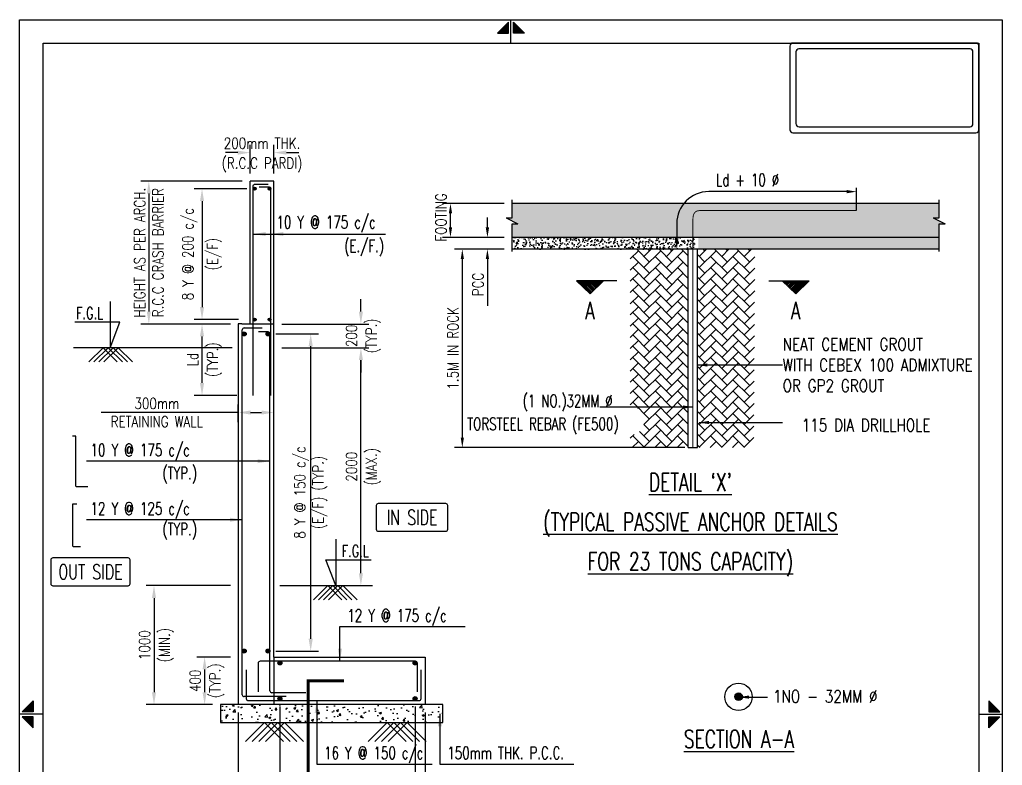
# Model space of a CAD drawing. Extents: x 345615 to 1272425, y -526289 to -156124.
# Drawn here: x 676095 to 700874, y -462615 to -443806 of the extents above; entities that cross this region are included whole.
import ezdxf
from ezdxf.enums import TextEntityAlignment as Align

# ---------------------------------------------------------------- set-up
doc = ezdxf.new("R2010")
doc.units = 0
doc.header["$LTSCALE"] = 500
doc.header["$MEASUREMENT"] = 0
doc.header["$PDMODE"] = 35
doc.header["$PDSIZE"] = -15
doc.linetypes.add('HIDDEN2', pattern=[0.1875, 0.125, -0.0625])
doc.layers.get('DEFPOINTS').update_dxf_attribs({"color": 4})
for name, color, linetype in [('COVER', 2, 'Continuous'), ('DIM', 5, 'Continuous'), ('NO. BEAM', 3, 'Continuous'), ('PNA', 10, 'Continuous'), ('S-BEAM INNER', 4, 'HIDDEN2'), ('S-BEAM OUTER', 4, 'Continuous'), ('S-CONCRET LINE', 4, 'Continuous'), ('S-DIM-1', 5, 'Continuous'), ('S-DROP PANNEL', 3, 'Continuous'), ('S-FOOTING', 4, 'Continuous'), ('S-LEVEL SECTION', 3, 'Continuous'), ('S-PCC', 9, 'Continuous'), ('S-REINFORCEMENT', 6, 'Continuous'), ('S-RETAINING WALL', 6, 'Continuous'), ('S-SECTION MARK', 1, 'Continuous'), ('S-TEXT-1', 4, 'Continuous'), ('S-TITIL', 6, 'Continuous'), ('SCHEDULE LINE-1', 7, 'Continuous'), ('TEXT', 4, 'Continuous'), ('TEXT (SHEET)', 4, 'Continuous'), ('TITLE', 4, 'Continuous')]:
    doc.layers.add(name, color=color, linetype=linetype)
doc.styles.add('ROMANS', font='simplex.shx', dxfattribs={"width": 0.8, "height": 275, "bigfont": 'bigfont.shx'})
doc.dimstyles.new('dim100', dxfattribs={"dimtxt": 250, "dimasz": 250, "dimexe": 200, "dimexo": 200, "dimgap": 100, "dimtad": 1, "dimdec": 0, "dimzin": 0, "dimdsep": 46, "dimtxsty": 'ROMANS', "dimcen": 0, "dimclrd": 5, "dimclre": 5, "dimclrt": 4, "dimadec": 0, "dimazin": 0, "dimtfac": 1, "dimtdec": 0, "dimtix": 1, "dimtofl": 0, "dimtmove": 2, "dimatfit": 3, "dimfxl": 0, "dimtolj": 1, "dimtzin": 0, "dimlwd": -1, "dimlwe": -1, "dimarcsym": 0})
doc.dimstyles.new('dim25', dxfattribs={"dimtxt": 250, "dimasz": 250, "dimexe": 200, "dimexo": 200, "dimgap": 100, "dimtad": 1, "dimdec": 0, "dimlfac": 0.25, "dimzin": 0, "dimdsep": 46, "dimtxsty": 'ROMANS', "dimcen": 0, "dimclrd": 5, "dimclre": 5, "dimclrt": 4, "dimadec": 0, "dimazin": 0, "dimtfac": 1, "dimtdec": 0, "dimtix": 1, "dimtofl": 0, "dimtmove": 2, "dimatfit": 3, "dimfxl": 0, "dimtolj": 1, "dimtzin": 0, "dimlwd": -1, "dimlwe": -1, "dimarcsym": 0})
doc.dimstyles.new('dim33.33', dxfattribs={"dimtxt": 250, "dimasz": 250, "dimexe": 200, "dimexo": 200, "dimgap": 100, "dimtad": 1, "dimdec": 0, "dimlfac": 0.333331, "dimzin": 0, "dimdsep": 46, "dimtxsty": 'ROMANS', "dimcen": 0, "dimclrd": 5, "dimclre": 5, "dimclrt": 4, "dimadec": 0, "dimazin": 0, "dimtfac": 1, "dimtdec": 0, "dimtix": 1, "dimtofl": 0, "dimtmove": 2, "dimatfit": 3, "dimfxl": 0, "dimtolj": 1, "dimtzin": 0, "dimlwd": -1, "dimlwe": -1, "dimarcsym": 0})

# ---------------------------------------------------------------- blocks, each defined once
blk = doc.blocks.new('MID')
at = {"layer": 'TEXT'}
for p, q in [((8.94, 1.07), (4.27, 5.74)), ((4.27, 5.74), (4.27, 1.07)), ((0, 0), (10, 0)), ((4.27, 1.07), (8.94, 1.07)), ((8.94, -1.07), (4.27, -5.74)), ((4.27, -1.07), (8.94, -1.07)), ((4.27, -5.74), (4.27, -1.07))]:
    blk.add_line(p, q, dxfattribs=at)
for points in [[(4.27, 5.74), (8.94, 1.07), (4.27, 1.07)], [(4.27, -5.74), (8.94, -1.07), (4.27, -1.07)]]:
    blk.add_solid(points, dxfattribs=at)
blk = doc.blocks.new('A4')
at = {"layer": 'PNA', "color": 4}
blk.add_lwpolyline([(261008, -3862), (241268, -3862), (241268, 24056), (261008, 24056)], close=True, dxfattribs=at)
at = {"layer": 'PNA', "color": 3}
blk.add_lwpolyline([(260538, -3392), (241738, -3392), (241738, 23586), (260538, 23586)], close=True, dxfattribs=at)
at = {"layer": 'TEXT (SHEET)', "color": 4, "xscale": -46.99999999999999, "yscale": 46.99999999999999, "zscale": 46.99999999999999, "rotation": 270}
blk.add_blockref('MID', (251138, 23586), dxfattribs=at)
at = {"layer": 'TEXT (SHEET)', "color": 4, "yscale": 46.99999999999999, "zscale": 46.99999999999999}
for p, xscale in [((241738, 10097), -46.99999999999999), ((260538, 10097), 46.99999999999999)]:
    blk.add_blockref('MID', p, dxfattribs=dict(at, xscale=xscale))
blk = doc.blocks.new('*D660')
at = {"layer": 'DEFPOINTS', "color": 0}
for p in [(682508, -453716), (681608, -454159), (682508, -454159)]:
    blk.add_point(p, dxfattribs=at)
at = {"layer": 'S-DIM-1', "color": 5}
for p, q in [((681608, -453959), (681608, -453516)), ((682508, -453959), (682508, -453516))]:
    blk.add_line(p, q, dxfattribs=at)
at = {"layer": 'S-DIM-1', "color": 5, "lineweight": -3}
for p, q in [((681608, -453716), (678152, -453716)), ((681920, -453716), (682195, -453716))]:
    blk.add_line(p, q, dxfattribs=at)
at = {"layer": 'S-DIM-1', "color": 5}
for points in [[(681920, -453664), (681920, -453768), (681608, -453716)], [(682195, -453768), (682195, -453664), (682508, -453716)]]:
    blk.add_solid(points, dxfattribs=at)
at = {"layer": 'S-DIM-1', "color": 4, "insert": (679555, -453716), "char_height": 275, "attachment_point": 5, "style": 'ROMANS'}
blk.add_mtext('\\A1;{300mm\\PRETAINING WALL}', dxfattribs=at)
blk = doc.blocks.new('*D661')
at = {"layer": 'DEFPOINTS', "color": 0}
for p in [(682658, -460933), (686068, -460933), (686068, -463738)]:
    blk.add_point(p, dxfattribs=at)
at = {"layer": 'S-DIM-1', "color": 5}
for p, q in [((682658, -461133), (682658, -463938)), ((686068, -461133), (686068, -463938)), ((682970, -463738), (685755, -463738))]:
    blk.add_line(p, q, dxfattribs=at)
for points in [[(682970, -463686), (682970, -463790), (682658, -463738)], [(685755, -463790), (685755, -463686), (686068, -463738)]]:
    blk.add_solid(points, dxfattribs=at)
at = {"layer": 'S-DIM-1', "color": 4, "insert": (684363, -463738), "char_height": 275, "attachment_point": 5, "style": 'ROMANS'}
blk.add_mtext('\\A1;{12 Y @ 150 c/c\\P(T&B)}', dxfattribs=at)
blk = doc.blocks.new('*D662')
at = {"layer": 'DEFPOINTS', "color": 0}
for p in [(682020, -448070), (680694, -451370), (681810, -451370)]:
    blk.add_point(p, dxfattribs=at)
at = {"layer": 'S-DIM-1', "color": 5}
for p, q in [((681820, -448070), (680494, -448070)), ((680694, -448383), (680694, -451058)), ((681610, -451370), (680494, -451370))]:
    blk.add_line(p, q, dxfattribs=at)
for points in [[(680746, -448383), (680642, -448383), (680694, -448070)], [(680642, -451058), (680746, -451058), (680694, -451370)]]:
    blk.add_solid(points, dxfattribs=at)
at = {"layer": 'S-DIM-1', "color": 4, "char_height": 275, "attachment_point": 5, "rotation": 90, "style": 'ROMANS'}
for s, insert in [('\\A1;8 Y @ 200 c/c', (680384, -449720)), ('(E/F)', (681004, -449720))]:
    blk.add_mtext(s, dxfattribs=dict(at, insert=insert))
blk = doc.blocks.new('*D663')
at = {"layer": 'DEFPOINTS', "color": 0}
for p in [(681908, -447883), (679353, -451483), (681608, -451483)]:
    blk.add_point(p, dxfattribs=at)
at = {"layer": 'S-DIM-1', "color": 5}
for p, q in [((681708, -447883), (679153, -447883)), ((679353, -448195), (679353, -451170)), ((681408, -451483), (679153, -451483))]:
    blk.add_line(p, q, dxfattribs=at)
for points in [[(679405, -448195), (679301, -448195), (679353, -447883)], [(679301, -451170), (679405, -451170), (679353, -451483)]]:
    blk.add_solid(points, dxfattribs=at)
at = {"layer": 'S-DIM-1', "color": 4, "insert": (679353, -449683), "char_height": 275, "attachment_point": 5, "rotation": 90, "style": 'ROMANS'}
blk.add_mtext('\\A1;{HEIGHT AS PER ARCH.\\PR.C.C CRASH BARRIER}', dxfattribs=at)
blk = doc.blocks.new('*D664')
at = {"layer": 'DEFPOINTS', "color": 0}
for p in [(680694, -451483), (681608, -451483), (681773, -453283)]:
    blk.add_point(p, dxfattribs=at)
at = {"layer": 'S-DIM-1', "color": 5}
for p, q in [((681408, -451483), (680494, -451483)), ((680694, -452970), (680694, -451795)), ((681573, -453283), (680494, -453283))]:
    blk.add_line(p, q, dxfattribs=at)
for points in [[(680746, -451795), (680642, -451795), (680694, -451483)], [(680642, -452970), (680746, -452970), (680694, -453283)]]:
    blk.add_solid(points, dxfattribs=at)
at = {"layer": 'S-DIM-1', "color": 4, "char_height": 275, "attachment_point": 5, "rotation": 90, "style": 'ROMANS'}
for s, insert in [('(TYP.)}', (681004, -452383)), ('\\A1;{Ld', (680457, -452383))]:
    blk.add_mtext(s, dxfattribs=dict(at, insert=insert))
blk = doc.blocks.new('*D665')
at = {"layer": 'DEFPOINTS', "color": 0}
for p in [(681908, -447160), (681908, -447883), (682508, -447883)]:
    blk.add_point(p, dxfattribs=at)
at = {"layer": 'S-DIM-1', "color": 5}
for p, q in [((681908, -447683), (681908, -446960)), ((682508, -447683), (682508, -446960)), ((681595, -447160), (681283, -447160)), ((682820, -447160), (683133, -447160))]:
    blk.add_line(p, q, dxfattribs=at)
for points in [[(681595, -447212), (681595, -447108), (681908, -447160)], [(682820, -447108), (682820, -447212), (682508, -447160)]]:
    blk.add_solid(points, dxfattribs=at)
at = {"layer": 'S-DIM-1', "color": 4, "char_height": 275, "attachment_point": 5, "style": 'ROMANS'}
for s, insert in [('\\A1;{200mm THK.', (682208, -446923)), ('(R.C.C PARDI)}', (682208, -447470))]:
    blk.add_mtext(s, dxfattribs=dict(at, insert=insert))
blk = doc.blocks.new('*D666')
at = {"layer": 'DEFPOINTS', "color": 0}
for p in [(681608, -461083), (686318, -461083), (686318, -465018)]:
    blk.add_point(p, dxfattribs=at)
at = {"layer": 'S-DIM-1', "color": 5}
for p, q in [((681608, -461283), (681608, -465218)), ((686318, -461283), (686318, -465218)), ((681920, -465018), (686005, -465018))]:
    blk.add_line(p, q, dxfattribs=at)
for points in [[(681920, -464966), (681920, -465070), (681608, -465018)], [(686005, -465070), (686005, -464966), (686318, -465018)]]:
    blk.add_solid(points, dxfattribs=at)
at = {"layer": 'S-DIM-1', "color": 4, "insert": (683963, -464781), "char_height": 275, "attachment_point": 5, "style": 'ROMANS'}
blk.add_mtext('\\A1;1570', dxfattribs=at)
blk = doc.blocks.new('*D667')
at = {"layer": 'DEFPOINTS', "color": 0}
for p in [(682508, -451483), (682508, -452083), (684700, -452083)]:
    blk.add_point(p, dxfattribs=at)
at = {"layer": 'S-DIM-1', "color": 5}
for p, q in [((684700, -451170), (684700, -450858)), ((682708, -451483), (684900, -451483)), ((682708, -452083), (684900, -452083)), ((684700, -452395), (684700, -452708))]:
    blk.add_line(p, q, dxfattribs=at)
for points in [[(684648, -451170), (684752, -451170), (684700, -451483)], [(684752, -452395), (684648, -452395), (684700, -452083)]]:
    blk.add_solid(points, dxfattribs=at)
at = {"layer": 'S-DIM-1', "color": 4, "char_height": 275, "attachment_point": 5, "rotation": 90, "style": 'ROMANS'}
for s, insert in [('(TYP.)}', (685009, -451783)), ('\\A1;{200', (684462, -451783))]:
    blk.add_mtext(s, dxfattribs=dict(at, insert=insert))
blk = doc.blocks.new('*D668')
at = {"layer": 'DEFPOINTS', "color": 0}
for p in [(682358, -451733), (683434, -451733), (682358, -459733)]:
    blk.add_point(p, dxfattribs=at)
at = {"layer": 'S-DIM-1', "color": 5}
for p, q in [((682558, -451733), (683634, -451733)), ((683434, -459420), (683434, -452045)), ((682558, -459733), (683634, -459733))]:
    blk.add_line(p, q, dxfattribs=at)
for points in [[(683486, -452045), (683381, -452045), (683434, -451733)], [(683381, -459420), (683486, -459420), (683434, -459733)]]:
    blk.add_solid(points, dxfattribs=at)
at = {"layer": 'S-DIM-1', "color": 4, "insert": (683434, -455733), "char_height": 275, "attachment_point": 5, "rotation": 90, "style": 'ROMANS'}
blk.add_mtext('\\A1;8 Y @ 150 c/c\\P(E/F) (TYP.)', dxfattribs=at)
blk = doc.blocks.new('*D669')
at = {"layer": 'DEFPOINTS', "color": 0}
for p in [(681608, -458083), (679483, -461083), (681158, -461083)]:
    blk.add_point(p, dxfattribs=at)
at = {"layer": 'S-DIM-1', "color": 5}
for p, q in [((681408, -458083), (679283, -458083)), ((679483, -458395), (679483, -460770)), ((680958, -461083), (679283, -461083))]:
    blk.add_line(p, q, dxfattribs=at)
for points in [[(679535, -458395), (679431, -458395), (679483, -458083)], [(679431, -460770), (679535, -460770), (679483, -461083)]]:
    blk.add_solid(points, dxfattribs=at)
at = {"layer": 'S-DIM-1', "color": 4, "char_height": 275, "attachment_point": 5, "rotation": 90, "style": 'ROMANS'}
for s, insert in [('\\A1;1000', (679245, -459583)), ('(MIN.)', (679792, -459583))]:
    blk.add_mtext(s, dxfattribs=dict(at, insert=insert))
blk = doc.blocks.new('*D670')
at = {"layer": 'DEFPOINTS', "color": 0}
for p in [(681608, -459883), (680759, -461083), (681158, -461083)]:
    blk.add_point(p, dxfattribs=at)
at = {"layer": 'S-DIM-1', "color": 5}
for p, q in [((681408, -459883), (680559, -459883)), ((680759, -460195), (680759, -460770)), ((680958, -461083), (680559, -461083))]:
    blk.add_line(p, q, dxfattribs=at)
for points in [[(680811, -460195), (680707, -460195), (680759, -459883)], [(680707, -460770), (680811, -460770), (680759, -461083)]]:
    blk.add_solid(points, dxfattribs=at)
at = {"layer": 'S-DIM-1', "color": 4, "char_height": 275, "attachment_point": 5, "rotation": 90, "style": 'ROMANS'}
for s, insert in [('(TYP.)}', (681068, -460483)), ('\\A1;{400', (680521, -460483))]:
    blk.add_mtext(s, dxfattribs=dict(at, insert=insert))
blk = doc.blocks.new('*D671')
at = {"layer": 'DEFPOINTS', "color": 0}
for p in [(682508, -452083), (684700, -452083), (682575, -458083)]:
    blk.add_point(p, dxfattribs=at)
at = {"layer": 'S-DIM-1', "color": 5}
for p, q in [((682708, -452083), (684900, -452083)), ((684700, -457770), (684700, -452395)), ((682775, -458083), (684900, -458083))]:
    blk.add_line(p, q, dxfattribs=at)
for points in [[(684752, -452395), (684648, -452395), (684700, -452083)], [(684648, -457770), (684752, -457770), (684700, -458083)]]:
    blk.add_solid(points, dxfattribs=at)
at = {"layer": 'S-DIM-1', "color": 4, "char_height": 275, "attachment_point": 5, "rotation": 90, "style": 'ROMANS'}
for s, insert in [('(MAX.)}', (685009, -455083)), ('\\A1;{2000', (684462, -455083))]:
    blk.add_mtext(s, dxfattribs=dict(at, insert=insert))
blk = doc.blocks.new('*D672')
at = {"layer": 'DEFPOINTS', "color": 0}
for p in [(687890, -449297), (688510, -449297), (688510, -449597)]:
    blk.add_point(p, dxfattribs=at)
at = {"layer": 'S-SECTION MARK', "color": 5}
for p, q in [((687890, -449047), (687890, -448797)), ((688310, -449297), (687690, -449297)), ((688310, -449597), (687690, -449597)), ((687890, -449847), (687890, -451026))]:
    blk.add_line(p, q, dxfattribs=at)
for points in [[(687848, -449047), (687932, -449047), (687890, -449297)], [(687932, -449847), (687848, -449847), (687890, -449597)]]:
    blk.add_solid(points, dxfattribs=at)
at = {"layer": 'S-SECTION MARK', "color": 4, "insert": (687652, -450562), "char_height": 275, "attachment_point": 5, "rotation": 90, "style": 'ROMANS'}
blk.add_mtext('\\A1; PCC', dxfattribs=at)
blk = doc.blocks.new('*D673')
at = {"layer": 'DEFPOINTS', "color": 0}
for p in [(686958, -448443), (688510, -448443), (688510, -449297)]:
    blk.add_point(p, dxfattribs=at)
at = {"layer": 'S-SECTION MARK', "color": 5}
for p, q in [((688310, -448443), (686758, -448443)), ((686958, -449047), (686958, -448693)), ((688310, -449297), (686758, -449297))]:
    blk.add_line(p, q, dxfattribs=at)
for points in [[(687000, -448693), (686917, -448693), (686958, -448443)], [(686917, -449047), (687000, -449047), (686958, -449297)]]:
    blk.add_solid(points, dxfattribs=at)
at = {"layer": 'S-SECTION MARK', "color": 4, "insert": (686721, -448870), "char_height": 275, "attachment_point": 5, "rotation": 90, "style": 'ROMANS'}
blk.add_mtext('\\A1;{ FOOTING}', dxfattribs=at)
blk = doc.blocks.new('*D674')
at = {"layer": 'DEFPOINTS', "color": 0}
for p in [(688510, -449597), (687257, -454597), (693070, -454597)]:
    blk.add_point(p, dxfattribs=at)
at = {"layer": 'S-SECTION MARK', "color": 5}
for p, q in [((688310, -449597), (687057, -449597)), ((687257, -449847), (687257, -454347)), ((692870, -454597), (687057, -454597))]:
    blk.add_line(p, q, dxfattribs=at)
for points in [[(687299, -449847), (687216, -449847), (687257, -449597)], [(687216, -454347), (687299, -454347), (687257, -454597)]]:
    blk.add_solid(points, dxfattribs=at)
at = {"layer": 'S-SECTION MARK', "color": 4, "insert": (687020, -452097), "char_height": 275, "attachment_point": 5, "rotation": 90, "style": 'ROMANS'}
blk.add_mtext('\\A1;{1.5M IN ROCK }', dxfattribs=at)

msp = doc.modelspace()

# ---------------------------------------------------------------- hatches: boundary and pattern name
h = msp.add_hatch()
h.set_pattern_fill('AR-HBONE', color=8, scale=50, style=0)
h.set_pattern_definition([(45, (905100.15, -456849.6), (0, 282.84271), [600, -200]), (135, (905241.57, -456708.18), (0, 282.84271), [600, -200])])
edge = h.paths.add_edge_path()
edge.add_arc((691484.336, -453918.069), 367, 271.1226722, 448.8773278)
edge.add_line((691491.527, -453551.14), (691491.527, -449596.929))
edge.add_line((691491.527, -449596.929), (692955.343, -449596.929))
edge.add_line((692955.343, -449596.929), (692955.343, -454596.929))
edge.add_line((692955.343, -454596.929), (691491.527, -454596.929))
edge.add_line((691491.527, -454596.929), (691491.527, -454284.999))
h = msp.add_hatch()
h.set_pattern_fill('AR-HBONE', color=8, scale=50, style=0)
h.set_pattern_definition([(45, (904799.19, -456849.6), (0, 282.84271), [600, -200]), (135, (904940.61, -456708.18), (0, 282.84271), [600, -200])])
h.paths.add_polyline_path([(693196.697, -454596.929), (694606.039, -454596.929), (694634.891, -449596.929), (693185.343, -449596.929)])
at = {"layer": 'S-PCC'}
h = msp.add_hatch(dxfattribs=at)
h.set_pattern_fill('AR-CONC', color=252, scale=30)
h.set_pattern_definition([(50, (905074.27, -456849.6), (215.17805, -18.82564), [22.5, -247.5]), (355, (905074.27, -456849.6), (-41.6254, 225.65764), [18, -198]), (100.45144, (905092.2, -456851.17), (173.55265, 206.832), [19.12206, -210.34263]), (46.1842, (905074.27, -456789.6), (320.1724, -49.6558), [33.75, -371.25]), (96.63564, (905100.95, -456793.74), (280.3986, 292.2356), [28.6831, -315.51413]), (351.18416, (905074.27, -456789.6), (280.3986, 292.2356), [27, -297]), (21, (905104.27, -456804.6), (179.07212, -120.78567), [22.5, -247.5]), (326, (905104.27, -456804.6), (72.9946, 217.54501), [18, -198]), (71.45144, (905119.2, -456814.67), (252.06671, 96.75935), [19.12206, -210.34263]), (37.5, (905074.27, -456849.6), (3.647957, 99.868156), [0, -195.6, 0, -201, 0, -198.75]), (7.5, (905074.27, -456849.6), (78.92086, 118.323514), [0, -114.6, 0, -191.1, 0, -75.75]), (327.5, (905007.37, -456849.6), (160.14673, -6.766462), [0, -75, 0, -234, 0, -310.5]), (317.5, (904977.37, -456849.6), (174.95585, 30.031495), [0, -97.5, 0, -155.4, 0, -220.5])])
h.paths.add_polyline_path([(688510.493, -449296.929), (688510.493, -449596.929), (693156.068, -449596.929), (693156.068, -449296.929)])
h = msp.add_hatch(dxfattribs=at)
h.set_pattern_fill('AR-CONC', color=252, scale=30)
h.set_pattern_definition([(50, (-3798710.66, 129242.43), (215.178055, -18.8256405), [22.5, -247.5]), (355, (-3798710.66, 129242.43), (-41.6254, 225.65764), [18, -198]), (100.4514445, (-3798692.73, 129240.86), (173.552654, 206.831997), [19.122058, -210.342634]), (46.1842, (-3798710.66, 129302.43), (320.172399, -49.655784), [33.75, -371.25]), (96.6356355, (-3798683.98, 129298.3), (280.398584, 292.23558), [28.683103, -315.514128]), (351.184164, (-3798710.66, 129302.43), (280.398584, 292.23558), [27, -297]), (21, (-3798680.66, 129287.43), (179.0721156, -120.785667), [22.5, -247.5]), (326, (-3798680.66, 129287.43), (72.9946, 217.545014), [18, -198]), (71.451445, (-3798665.74, 129277.37), (252.066713, 96.759346), [19.122057, -210.342634]), (37.5, (-3798710.66, 129242.43), (3.6479566, 99.8681561), [0, -195.6, 0, -201, 0, -198.75]), (7.5, (-3798710.66, 129242.43), (78.9208612, 118.3235136), [0, -114.6, 0, -191.1, 0, -75.75]), (327.5, (-3798777.56, 129242.43), (160.1467309, -6.7664615), [0, -75, 0, -234, 0, -310.5]), (317.5, (-3798807.56, 129242.43), (174.955851, 30.0314947), [0, -97.5, 0, -155.4, 0, -220.5])])
h.paths.add_polyline_path([(699279.964, -449596.929), (699279.964, -449296.929), (693206.068, -449296.929), (693206.068, -449596.929)])
at = {"layer": 'S-PCC', "linetype": 'ByBlock'}
h = msp.add_hatch(dxfattribs=at)
h.set_pattern_fill('AR-CONC,_O', color=8, scale=75)
h.set_pattern_definition([(50, (628730.05, -203961.6), (537.9451, -47.0641), [56.25, -618.75]), (355, (628730.05, -203961.6), (-104.0635, 564.1441), [45, -495]), (100.45144, (628774.9, -203965.5), (433.8816, 517.08), [47.8051, -525.8566]), (46.1842, (628730.05, -203811.6), (800.431, -124.1395), [84.375, -928.125]), (96.63564, (628796.76, -203821.9), (700.9965, 730.589), [71.7078, -788.7853]), (351.18416, (628730.05, -203811.6), (700.9965, 730.589), [67.5, -742.5]), (21, (628805.05, -203849.1), (447.6803, -301.9642), [56.25, -618.75]), (326, (628805.05, -203849.1), (182.4865, 543.8625), [45, -495]), (71.45144, (628842.36, -203874.25), (630.1668, 241.8984), [47.8051, -525.8566]), (37.5, (628730.05, -203961.58), (9.11989, 249.67039), [0, -489, 0, -502.5, 0, -496.875]), (7.5, (628730.05, -203961.58), (197.30215, 295.80878), [0, -286.5, 0, -477.75, 0, -189.375]), (327.5, (628562.8, -203961.58), (400.36683, -16.91615), [0, -187.5, 0, -585, 0, -776.25]), (317.5, (628487.8, -203961.58), (437.38963, 75.07874), [0, -243.75, 0, -388.5, 0, -551.25])])
h.paths.add_polyline_path([(681157.786, -461082.709), (681157.786, -461532.709), (686767.786, -461532.709), (686767.786, -461082.709)])
at = {"layer": 'S-REINFORCEMENT'}
h = msp.add_hatch(color=4, dxfattribs=at)
h.dxf.hatch_style = 1
h.paths.add_polyline_path([(694318.574, -460885.831, 1), (694126.574, -460885.831, 1)])
at = {"layer": 'S-SECTION MARK', "ltscale": 5}
h = msp.add_hatch(dxfattribs=at)
h.set_pattern_fill('ANSI31', color=256, scale=215.508705, angle=180, style=0)
h.set_pattern_definition([(315, (597231.288, -448091.67), (-19.048458, -19.048458), [])])
h.paths.add_polyline_path([(690477.714, -450724.304), (690137.883, -450390.392), (690817.546, -450390.392)])
h = msp.add_hatch(dxfattribs=at)
h.set_pattern_fill('ANSI31', color=256, scale=215.508705, style=0)
h.set_pattern_definition([(225, (788909.397, -448091.67), (19.048458, -19.048458), [])])
h.paths.add_polyline_path([(695662.971, -450724.304), (696002.803, -450390.392), (695323.139, -450390.392)])
at = {"layer": 'S-TEXT-1'}
h = msp.add_hatch(dxfattribs=at)
h.set_pattern_fill('DOTS', color=252, scale=1000)
h.set_pattern_definition([(0, (-3798710.664, 131340.796), (31.25, 62.5), [0, -62.5])])
h.paths.add_polyline_path([(699279.964, -449296.929), (699279.964, -448953.174), (699429.964, -448953.174), (699129.964, -448803.174), (699279.964, -448803.174), (699279.964, -448443.3), (697194.346, -448443.3), (697194.346, -448617.835), (693309.903, -448617.835), (693270.241, -448619.721), (693229.383, -448623.522), (693197.796, -448628.451), (693174.034, -448634.283), (693156.649, -448640.798), (693144.192, -448647.774), (693135.218, -448654.988), (693128.277, -448662.217), (693122.154, -448669.295), (693116.551, -448676.268), (693111.402, -448683.238), (693106.642, -448690.307), (693102.203, -448697.577), (693098.02, -448705.148), (693094.027, -448713.122), (693090.158, -448721.602), (693086.374, -448730.885), (693082.753, -448742.059), (693079.4, -448756.407), (693076.42, -448775.215), (693073.919, -448799.766), (693072.002, -448831.343), (693070.775, -448871.232), (693070.343, -448920.716), (693070.343, -449296.929)])
h.paths.add_polyline_path([(693070.343, -449296.929), (693070.343, -448920.716), (693070.775, -448871.232), (693072.002, -448831.343), (693073.919, -448799.766), (693076.42, -448775.215), (693079.4, -448756.407), (693082.753, -448742.059), (693086.374, -448730.885), (693090.158, -448721.602), (693094.027, -448713.122), (693098.02, -448705.148), (693102.203, -448697.577), (693106.642, -448690.307), (693111.402, -448683.238), (693116.551, -448676.268), (693122.154, -448669.295), (693128.277, -448662.217), (693135.218, -448654.988), (693144.192, -448647.774), (693156.649, -448640.798), (693174.034, -448634.283), (693197.796, -448628.451), (693229.383, -448623.522), (693270.241, -448619.721), (693309.903, -448617.835), (697194.346, -448617.835), (697194.346, -448443.3), (692843.098, -448443.3, 0.171564731), (692664.336, -448948.94), (692664.336, -449296.929)])
h.paths.add_polyline_path([(688360.493, -448803.174), (688660.493, -448953.174), (688510.493, -448953.174), (688510.493, -449296.929), (692664.336, -449296.929), (692664.336, -448948.94, -0.171564731), (692843.098, -448443.3), (688510.493, -448443.3), (688510.493, -448803.174)])

# ---------------------------------------------------------------- linework, layer by layer
at = {"color": 170}
msp.add_line((697194.346, -448617.835), (697194.346, -448047.44), dxfattribs=at)
for p, q in [((688510.493, -448803.174), (688510.493, -448353.174)), ((699279.964, -448803.174), (699279.964, -448353.174)), ((688360.493, -448803.174), (688510.493, -448803.174)), ((688360.493, -448803.174), (688660.493, -448953.174)), ((688510.493, -448953.174), (688660.493, -448953.174)), ((688510.493, -449656.802), (688510.493, -448953.174)), ((699129.964, -448803.174), (699279.964, -448803.174)), ((699129.964, -448803.174), (699429.964, -448953.174)), ((699279.964, -448953.174), (699429.964, -448953.174)), ((699279.964, -449656.802), (699279.964, -448953.174)), ((693185.343, -454596.929), (693185.343, -449596.929))]:
    msp.add_line(p, q)
at = {"color": 10}
for p, q in [((692955.343, -454596.929), (692955.343, -449596.929)), ((693185.343, -454596.929), (693185.343, -449596.929)), ((692955.343, -454596.929), (693185.343, -454596.929))]:
    msp.add_line(p, q, dxfattribs=at)
at = {"color": 170}
msp.add_lwpolyline([(696944.346, -448144.44), (693468.836, -448144.44, 0.414213562), (692664.336, -448948.94), (692664.336, -449346.929)], format="xyb", dxfattribs=at)
for points in [[(696944.346, -448102.774), (697194.346, -448144.44), (696944.346, -448186.107)], [(692706.003, -449346.929), (692664.336, -449596.929), (692622.67, -449346.929)]]:
    msp.add_solid(points, dxfattribs=at)
at = {"layer": 'COVER', "color": 1}
msp.add_circle((694222.849, -460885.831), 345, dxfattribs=at)
at = {"layer": 'NO. BEAM', "color": 7}
for points in [[(686838.721, -456010.804), (685138.721, -456010.804, 0.414213562), (685088.721, -456060.804), (685088.721, -456660.804, 0.414213562), (685138.721, -456710.804), (686838.721, -456710.804, 0.414213562), (686888.721, -456660.804), (686888.721, -456060.804, 0.414213562)], [(678831.573, -457384.378), (676931.573, -457384.378, 0.414213562), (676881.573, -457434.378), (676881.573, -458034.378, 0.414213562), (676931.573, -458084.378), (678831.573, -458084.378, 0.414213562), (678881.573, -458034.378), (678881.573, -457434.378, 0.414213562)]]:
    msp.add_lwpolyline(points, format="xyb", close=True, dxfattribs=at)
at = {"layer": 'S-BEAM INNER', "color": 8, "ltscale": 1500, "elevation": -24.95}
msp.add_lwpolyline([(681697.786, -451482.709), (682507.786, -451482.709)], dxfattribs=at)
at = {"layer": 'S-BEAM OUTER', "ltscale": 2, "elevation": -24.95}
msp.add_lwpolyline([(681907.786, -451482.709), (681907.786, -447882.709)], dxfattribs=at)
at = {"layer": 'S-CONCRET LINE'}
for p, q in [((682507.786, -447882.709, -24.95), (681907.786, -447882.709, -24.95)), ((682507.786, -451482.709, -24.95), (682507.786, -447882.709, -24.95)), ((699279.964, -448443.3), (688510.493, -448443.3)), ((699279.964, -449296.929), (688510.493, -449296.929)), ((699279.964, -449596.929), (688510.493, -449596.929))]:
    msp.add_line(p, q, dxfattribs=at)
at = {"layer": 'S-FOOTING', "elevation": -24.95}
msp.add_lwpolyline([(682507.786, -459882.709), (686317.786, -459882.709), (686317.786, -461082.709), (681607.786, -461082.709)], dxfattribs=at)
at = {"layer": 'S-LEVEL SECTION'}
for p, q in [((681457.786, -452082.709, -24.95), (677452.553, -452082.709)), ((682657.786, -458082.709, -24.95), (684991.74, -458082.709))]:
    msp.add_line(p, q, dxfattribs=at)
for points in [[(678374.406, -450912.31), (678374.406, -452082.709), (678624.406, -451432.709), (677486.809, -451432.709)], [(684069.887, -456912.31), (684069.887, -458082.709), (683819.887, -457432.709), (684957.484, -457432.709)]]:
    msp.add_lwpolyline(points, dxfattribs=at)
at = {"layer": 'S-PCC', "color": 8}
for points in [[(677842.303, -452440.682), (678200.275, -452082.709), (678558.248, -452440.682)], [(677968.865, -452440.682), (678326.838, -452082.709), (678684.811, -452440.682)], [(678095.428, -452440.682), (678453.4, -452082.709), (678811.373, -452440.682)], [(678221.99, -452440.682), (678579.963, -452082.709), (678937.936, -452440.682)], [(684222.303, -458440.682), (683864.33, -458082.709), (683506.357, -458440.682)], [(684348.865, -458440.682), (683990.892, -458082.709), (683632.92, -458440.682)], [(684475.428, -458440.682), (684117.455, -458082.709), (683759.482, -458440.682)], [(684601.99, -458440.682), (684244.017, -458082.709), (683886.045, -458440.682)]]:
    msp.add_lwpolyline(points, dxfattribs=at)
at = {"layer": 'S-PCC', "color": 8, "linetype": 'ByBlock', "elevation": -24.95}
msp.add_lwpolyline([(686767.786, -461532.709), (686767.786, -461082.709), (681157.786, -461082.709), (681157.786, -461532.709)], close=True, dxfattribs=at)
at = {"layer": 'S-PCC', "color": 8, "elevation": -24.95}
for points in [[(681790.489, -462010.006), (682267.786, -461532.709), (682745.083, -462010.006)], [(681959.239, -462010.006), (682436.536, -461532.709), (682913.833, -462010.006)], [(682127.989, -462010.006), (682605.286, -461532.709), (683082.583, -462010.006)], [(682296.739, -462010.006), (682774.036, -461532.709), (683251.333, -462010.006)], [(685838.833, -462010.006), (685361.536, -461532.709), (684884.239, -462010.006)], [(686007.583, -462010.006), (685530.286, -461532.709), (685052.989, -462010.006)], [(686176.333, -462010.006), (685699.036, -461532.709), (685221.739, -462010.006)], [(686345.083, -462010.006), (685867.786, -461532.709), (685390.489, -462010.006)]]:
    msp.add_lwpolyline(points, dxfattribs=at)
at = {"layer": 'S-REINFORCEMENT', "color": 5}
for p, q in [((681707.786, -460832.709, -24.95), (681707.786, -451632.709, -24.95)), ((681757.786, -451582.709, -24.95), (682207.786, -451582.709, -24.95)), ((682357.786, -451682.709, -24.95), (682117.786, -451682.709, -24.95)), ((682407.786, -460732.709, -24.95), (682407.786, -451732.709, -24.95)), ((683307.786, -460782.709, -24.95), (682457.786, -460782.709, -24.95)), ((682817.786, -460882.709, -24.95), (681757.786, -460882.709, -24.95))]:
    msp.add_line(p, q, dxfattribs=at)
for points, elevation in [([(681982.786, -453282.709), (681982.786, -447995.209, -0.414213562), (682020.286, -447957.709), (682357.786, -447957.709)], -24.95), ([(682432.786, -453282.709), (682432.786, -448070.209, 0.414213562), (682395.286, -448032.709), (682132.786, -448032.709)], -24.95), ([(677813.187, -455593.339), (677529.854, -455593.339, -0.414213562), (677513.187, -455576.672), (677513.187, -454310.005), (677425.663, -454310.005)], -1024321.052), ([(677540.388, -456028.867), (677431.902, -456028.867), (677431.902, -457078.867, 0.414213562), (677448.568, -457095.534), (677631.902, -457095.534)], -24.95), ([(682117.786, -460757.709), (682117.786, -460032.709, -0.414213562), (682167.786, -459982.709), (686067.786, -459982.709, -0.414213562), (686117.786, -460032.709), (686117.786, -460757.709)], -24.95), ([(681807.786, -460207.709), (681807.786, -460932.709, 0.414213562), (681857.786, -460982.709), (686167.786, -460982.709, 0.414213562), (686217.786, -460932.709), (686217.786, -460207.709)], -24.95)]:
    msp.add_lwpolyline(points, format="xyb", dxfattribs=dict(at, elevation=elevation))
for points, const_width, elevation in [([(682001.536, -448070.209, -1), (682039.036, -448070.209, -1)], 37.5, -106592.514), ([(682414.036, -448070.209, 1), (682376.536, -448070.209, 1)], 37.5, -106592.514), ([(682001.536, -451370.209, 1), (682039.036, -451370.209, 1)], 37.5, -106592.514), ([(682414.036, -451370.209, -1), (682376.536, -451370.209, -1)], 37.5, -106592.514), ([(681757.786, -451707.709, -1), (681757.786, -451757.709, -1)], 50, -24.95), ([(682357.786, -451707.709, 1), (682357.786, -451757.709, 1)], 50, -24.95), ([(681757.786, -459757.709, 1), (681757.786, -459707.709, 1)], 50, -17444.192), ([(682357.786, -459757.709, -1), (682357.786, -459707.709, -1)], 50, -24.95), ([(682657.786, -460007.709, -1), (682657.786, -460057.709, -1)], 50, -36297.515), ([(686067.786, -460007.709, 1), (686067.786, -460057.709, 1)], 50, -36297.515), ([(682657.786, -460957.709, 1), (682657.786, -460907.709, 1)], 50, -36297.515), ([(686067.786, -460957.709, -1), (686067.786, -460907.709, -1)], 50, -36297.515)]:
    msp.add_lwpolyline(points, format="xyb", close=True, dxfattribs=dict(at, const_width=const_width, elevation=elevation))
at = {"layer": 'S-REINFORCEMENT', "const_width": 22.5}
for points in [[(693070.343, -448920.716), (693070.775, -448871.232), (693072.002, -448831.343), (693073.919, -448799.766), (693076.42, -448775.215), (693079.4, -448756.407), (693082.753, -448742.059), (693086.374, -448730.885), (693090.158, -448721.602), (693094.027, -448713.122), (693098.02, -448705.148), (693102.203, -448697.577), (693106.642, -448690.307), (693111.402, -448683.238), (693116.551, -448676.268), (693122.154, -448669.295), (693128.277, -448662.217), (693135.218, -448654.988), (693144.192, -448647.774), (693156.649, -448640.798), (693174.034, -448634.283), (693197.796, -448628.451), (693229.383, -448623.522), (693270.241, -448619.721), (693321.818, -448617.268)], [(693269.592, -448617.835), (697194.346, -448617.835)]]:
    msp.add_lwpolyline(points, dxfattribs=at)
at = {"layer": 'S-REINFORCEMENT', "lineweight": 30, "const_width": 22.5}
msp.add_lwpolyline([(693070.343, -448888.218), (693070.343, -454596.929)], dxfattribs=at)
at = {"layer": 'S-REINFORCEMENT', "const_width": 75, "elevation": -24.95}
msp.add_lwpolyline([(684270.402, -460482.709), (683370.402, -460482.709), (683370.402, -464082.709)], dxfattribs=at)
at = {"layer": 'S-REINFORCEMENT', "color": 5}
for centre, radius in [((682020.286, -448070.209, -24.95), 37.5), ((682395.286, -448070.209, -24.95), 37.5), ((682020.286, -451370.209, -24.95), 37.5), ((682395.286, -451370.209, -24.95), 37.5), ((681757.786, -451732.709, 17394.292), 50), ((682357.786, -451732.709, 17394.292), 50), ((681757.786, -459732.709, -24.95), 50), ((682357.786, -459732.709, 17394.292), 50), ((682657.786, -460032.709, -24.95), 50), ((686067.786, -460032.709, -24.95), 50), ((682657.786, -460932.709, -24.95), 50), ((686067.786, -460932.709, -24.95), 50)]:
    msp.add_circle(centre, radius, dxfattribs=at)
at = {"layer": 'S-REINFORCEMENT'}
msp.add_circle((694222.574, -460885.831), 96, dxfattribs=at)
at = {"layer": 'S-REINFORCEMENT', "color": 5}
for centre, start, end in [((681757.786, -451632.709, -24.95), 90, 180), ((682357.786, -451732.709, -24.95), 0, 90), ((681757.786, -460832.709, -24.95), 180, 270), ((682457.786, -460732.709, -24.95), 180, 270)]:
    msp.add_arc(centre, 50, start, end, dxfattribs=at)
at = {"layer": 'S-RETAINING WALL', "color": 8, "linetype": 'HIDDEN2', "ltscale": 2500}
msp.add_line((682507.786, -459882.709, -24.95), (682507.786, -461082.709, -24.95), dxfattribs=at)
at = {"layer": 'S-RETAINING WALL', "color": 4, "ltscale": 2500, "elevation": -24.95}
for points in [[(681697.786, -451482.709), (681607.786, -451482.709), (681607.786, -461082.709)], [(682507.786, -459882.709), (682507.786, -451482.709)]]:
    msp.add_lwpolyline(points, dxfattribs=at)
at = {"layer": 'S-SECTION MARK'}
for p, q in [((691153.955, -450390.392), (690137.883, -450390.392)), ((690137.883, -450390.392), (690477.714, -450724.304)), ((690817.546, -450390.392), (690477.714, -450724.304)), ((694986.73, -450390.392), (696002.803, -450390.392)), ((695323.139, -450390.392), (695662.971, -450724.304)), ((696002.803, -450390.392), (695662.971, -450724.304))]:
    msp.add_line(p, q, dxfattribs=at)
at = {"layer": 'SCHEDULE LINE-1', "color": 2}
for points in [[(695517.283, -444470.831), (695517.283, -446582.831, 0.414213562), (695592.283, -446657.831), (700208.783, -446657.831, 0.414213562), (700283.783, -446582.831), (700283.783, -444470.831, 0.414213562), (700208.783, -444395.831), (695592.283, -444395.831, 0.414213562)], [(695667.283, -444620.831), (695667.283, -446427.831, 0.414213562), (695747.283, -446507.831), (700058.783, -446507.831, 0.414213562), (700133.783, -446432.831), (700133.783, -444620.831, 0.414213562), (700058.783, -444545.831), (695742.283, -444545.831, 0.414213562)]]:
    msp.add_lwpolyline(points, format="xyb", close=True, dxfattribs=at)

# ---------------------------------------------------------------- block references
at = {"xscale": 1.25523012566191, "yscale": 1.25523012566191, "zscale": 1.25523012566191}
msp.add_blockref('A4', (373248.124, -474002.197), dxfattribs=at)

# ---------------------------------------------------------------- texts
at = {"layer": 'S-LEVEL SECTION', "style": 'ROMANS', "width": 0.7}
for p in [(677518.393, -451207.709), (684215.899, -457207.709)]:
    msp.add_text('F.G.L', height=300, dxfattribs=at).set_placement(p, align=Align.MIDDLE_LEFT)
at = {"layer": 'S-SECTION MARK', "style": 'ROMANS', "width": 0.7}
for p in [(690477.714, -451144.467), (695662.971, -451144.467)]:
    msp.add_text('A', height=437.5, dxfattribs=at).set_placement(p, align=Align.MIDDLE)
at = {"layer": 'S-TEXT-1', "style": 'ROMANS', "width": 0.7}
for s, p in [('Ld + 10 ∅', (693652.722, -448003.928)), ('(1 NO.)32MM ∅', (688778.89, -453578.515)), ('TORSTEEL REBAR (FE500)', (687380.64, -454158.873))]:
    msp.add_text(s, height=312.5, dxfattribs=at).set_placement(p)
for s, p in [('10 Y @ 175 c/c', (682571.08, -448913.903, -24.95)), ('(E./F.)', (684279.414, -449513.903, -24.95)), ('10 Y @ 175 c/c', (677883.239, -454662.089, -24.95)), ('(TYP.)', (679695.739, -455243.339, -1024321.052)), ('12 Y @ 125 c/c', (677883.239, -456138.994, -24.95)), ('(TYP.)', (679695.739, -456656.852, -24.95)), ('12 Y @ 175 c/c', (684359.093, -458835.178, -12.885)), ('16 Y @ 150 c/c', (683772.432, -462301.459, -12.885)), ('150mm THK. P.C.C.', (686879.318, -462301.459, -12.885))]:
    msp.add_text(s, height=312.5, dxfattribs=at).set_placement(p, align=Align.MIDDLE_LEFT)
at = {"layer": 'S-TEXT-1', "style": 'ROMANS', "width": 0.8}
msp.add_text('1NO - 32MM %%C', height=312.5, dxfattribs=at).set_placement((696409.015, -460876.291), align=Align.MIDDLE_CENTER)
at = {"layer": 'S-TEXT-1', "char_height": 312.5, "attachment_point": 4, "style": 'ROMANS'}
for s, insert, width in [('NEAT CEMENT GROUT\\PWITH CEBEX 100 ADMIXTURE \\POR GP2 GROUT ', (695333.837, -452516.591), 8256.99903), ('115 DIA DRILLHOLE', (695815.25, -454034.093), 6760.58933)]:
    msp.add_mtext(s, dxfattribs=dict(at, insert=insert, width=width))
at = {"layer": 'S-TITIL', "style": 'ROMANS', "width": 0.7}
for s, p in [("%%UDETAIL `X'", (693010.071, -455471.05)), ('%%U(TYPICAL PASSIVE ANCHOR DETAILS', (693010.071, -456471.05)), ('%%UFOR 23 TONS CAPACITY)', (693010.071, -457470.969)), ('%%USECTION A-A', (694234.59, -461951.502))]:
    msp.add_text(s, height=450, dxfattribs=at).set_placement(p, align=Align.MIDDLE_CENTER)
at = {"layer": 'TITLE', "color": 2, "style": 'ROMANS', "width": 0.7}
for s, p in [('IN SIDE', (685988.721, -456360.804, -24.95)), ('OUT SIDE', (677881.573, -457734.378, -24.95))]:
    msp.add_text(s, height=375, dxfattribs=at).set_placement(p, align=Align.MIDDLE_CENTER)

# ---------------------------------------------------------------- dimensions: what is measured, and where the dimension line sits
at = {"layer": 'S-DIM-1'}
dim = msp.add_linear_dim(base=(681907.786, -447160.323, -24.95), p1=(682507.786, -447882.709, -24.95), p2=(681907.786, -447882.709, -24.95), text='{<>mm THK.\\X(R.C.C PARDI)}', dimstyle='dim33.33', override={"dimtxt": 312.5, "dimasz": 312.5, "dimtmove": 0}, dxfattribs=at)
dim.commit()
dim.dimension.update_dxf_attribs({"geometry": '*D665', "text_midpoint": (682207.786, -447160.323, -24.95)})
for base, p1, p2, angle, text, override, picture, middle in [((679353.007, -451482.709, -24.95), (681907.786, -447882.709, -24.95), (681607.786, -451482.709, -24.95), 90, '{HEIGHT AS PER ARCH.\\XR.C.C CRASH BARRIER}', {"dimtxt": 312.5, "dimasz": 312.5, "dimtmove": 0}, '*D663', (679353.007, -449682.709, -24.95)), ((683433.558, -451732.709, -24.95), (682357.786, -459732.709, -24.95), (682357.786, -451732.709, -24.95), 90, '8 Y @ 150 c/c\\X(E/F) (TYP.)', {"dimtxt": 312.5, "dimasz": 312.5, "dimtxsty": 'ROMANS', "dimtmove": 0}, '*D668', (683433.558, -455732.709, -24.95)), ((686067.786, -463738.301, -36297.515), (682657.786, -460932.709, -24.95), (686067.786, -460932.709, -36297.515), 180, '{12 Y @ 150 c/c\\X(T&B)}', {"dimtxt": 312.5, "dimasz": 312.5, "dimtxsty": 'ROMANS', "dimtmove": 0}, '*D661', (684362.786, -463738.301, -36297.515))]:
    dim = msp.add_linear_dim(base=base, p1=p1, p2=p2, angle=angle, text=text, dimstyle='dim33.33', override=override, dxfattribs=at)
    dim.commit()
    dim.dimension.update_dxf_attribs({"geometry": picture, "text_midpoint": middle, "dimtype": 160})
for base, p1, p2, angle, text, override, picture, middle in [((680694.007, -451370.209, -106592.514), (682020.286, -448070.209, -106592.514), (681810.286, -451370.209, -106592.514), 90, '8 Y @ 200 c/c\\X (E/F)', {"dimtxt": 312.5, "dimasz": 312.5, "dimtxsty": 'ROMANS', "dimtmove": 0}, '*D662', (680694.007, -449720.209, -106592.514)), ((684699.919, -452082.709, -24.95), (682507.786, -451482.709, -24.95), (682507.786, -452082.709, -24.95), 90, '{<>\\X(TYP.)}', {"dimtxt": 312.5, "dimasz": 312.5, "dimtmove": 0}, '*D667', (684699.919, -451782.709, -24.95)), ((680694.007, -451482.709, -24.95), (681772.786, -453282.709, -24.95), (681607.786, -451482.709, -24.95), 270, '{Ld\\X(TYP.)}', {"dimtxt": 312.5, "dimasz": 312.5, "dimtmove": 0}, '*D664', (680694.007, -452382.709, -24.95)), ((684699.919, -452082.709, -24.95), (682575.089, -458082.709, -24.95), (682507.786, -452082.709, -24.95), 270, '{<>\\X(MAX.)}', {"dimtxt": 312.5, "dimasz": 312.5, "dimtxsty": 'ROMANS', "dimtmove": 0}, '*D671', (684699.919, -455082.709, -24.95)), ((679482.956, -461082.709, -24.95), (681607.786, -458082.709, -24.95), (681157.786, -461082.709, -49.9), 90, '<>\\X(MIN.)', {"dimtxt": 312.5, "dimasz": 312.5, "dimtmove": 0}, '*D669', (679482.956, -459582.709, -24.95)), ((680758.851, -461082.709, -24.95), (681607.786, -459882.709, -24.95), (681157.786, -461082.709, -24.95), 90, '{<>\\X(TYP.)}', {"dimtxt": 312.5, "dimasz": 312.5, "dimtmove": 0}, '*D670', (680758.851, -460482.709, -24.95))]:
    dim = msp.add_linear_dim(base=base, p1=p1, p2=p2, angle=angle, text=text, dimstyle='dim33.33', override=override, dxfattribs=at)
    dim.commit()
    dim.dimension.update_dxf_attribs({"geometry": picture, "text_midpoint": middle})
dim = msp.add_linear_dim(base=(682507.786, -453715.797, -24.95), p1=(681607.786, -454158.735, -24.95), p2=(682507.786, -454158.735, -24.95), text='{<>mm\\XRETAINING WALL}', dimstyle='dim33.33', override={"dimtxt": 312.5, "dimasz": 312.5, "dimtxsty": 'ROMANS', "dimtofl": 1, "dimtmove": 0, "dimlwd": 65533}, dxfattribs=at)
dim.commit()
dim.dimension.update_dxf_attribs({"geometry": '*D660', "text_midpoint": (679554.661, -453715.797, -24.95), "dimtype": 160})
dim = msp.add_linear_dim(base=(686317.786, -465018.246, -24.95), p1=(681607.786, -461082.709, -24.95), p2=(686317.786, -461082.709, -24.95), dimstyle='dim33.33', override={"dimtxt": 312.5, "dimasz": 312.5, "dimtmove": 0}, dxfattribs=at)
dim.commit()
dim.dimension.update_dxf_attribs({"geometry": '*D666', "text_midpoint": (683962.786, -464780.746, -24.95)})
at = {"layer": 'S-SECTION MARK', "color": 2}
for base, p1, p2, text, override, picture, middle, dimtype in [((686958.336, -448443.3), (688510.493, -449296.929), (688510.493, -448443.3), '{ FOOTING}', {"dimtxsty": 'ROMANS', "dimtmove": 1}, '*D673', (686958.336, -448870.115), 160), ((687889.836, -449296.929), (688510.493, -449596.929), (688510.493, -449296.929), ' PCC', {"dimtmove": 0}, '*D672', (687889.836, -450561.501), 161)]:
    dim = msp.add_linear_dim(base=base, p1=p1, p2=p2, angle=90, text=text, dimstyle='dim100', override=override, dxfattribs=at)
    dim.commit()
    dim.dimension.update_dxf_attribs({"geometry": picture, "text_midpoint": middle, "dimtype": dimtype})
dim = msp.add_linear_dim(base=(687257.336, -454596.929), p1=(688510.493, -449596.929), p2=(693070.343, -454596.929), angle=90, text='{1.5M IN ROCK }', dimstyle='dim100', override={"dimtxsty": 'ROMANS'}, dxfattribs=at)
dim.commit()
dim.dimension.update_dxf_attribs({"geometry": '*D674', "text_midpoint": (687019.836, -452096.929)})

# ---------------------------------------------------------------- leaders
at = {"layer": 'DIM', "linetype": 'ByBlock'}
for points in [[(693188.045, -452516.591), (694780.064, -452516.591), (695333.837, -452516.591)], [(693070.343, -453578.569), (691290.597, -453578.569), (690726.806, -453578.569)], [(693229.465, -453967.887), (695079.166, -453967.887), (695333.837, -453967.887)], [(694239.009, -460894.804), (694953.925, -460894.804)]]:
    msp.add_leader(points, dimstyle='dim100', dxfattribs=at)
at = {"layer": 'S-DIM-1'}
for points, dimstyle, override in [([(681982.786, -449213.903, -106592.514), (685321.08, -449213.903, -106592.514)], 'dim100', {"dimasz": 312.5, "dimgap": 100, "dimtad": 0}), ([(682432.786, -449213.903, -106592.514), (685321.08, -449213.903, -106592.514)], 'dim100', {"dimasz": 312.5, "dimgap": 100, "dimtad": 0}), ([(684171.593, -459982.709, -24.95), (684171.593, -459116.428, -24.95), (687332.357, -459116.428, -24.95)], 'dim25', {"dimasz": 312.5}), ([(683584.932, -460982.709, -24.95), (683584.932, -462582.709, -24.95), (686492.695, -462582.709, -24.95)], 'dim25', {"dimasz": 312.5}), ([(686691.818, -461316.604, -37.015), (686691.818, -462582.709, -37.015), (690068.598, -462582.709, -37.015)], 'dim25', {"dimasz": 312.5})]:
    msp.add_leader(points, dimstyle=dimstyle, override=override, dxfattribs=at)
at = {"layer": 'S-DROP PANNEL'}
for points in [[(682407.786, -454943.339, -1024321.052), (677783.62, -454943.339, -1024321.052)], [(681707.786, -456420.244, -1024321.052), (677783.62, -456420.244, -1024321.052)]]:
    msp.add_leader(points, dimstyle='dim100', override={"dimasz": 312.5, "dimtad": 0, "dimarcsym": 1}, dxfattribs=at)

doc.saveas('drawing.dxf')
